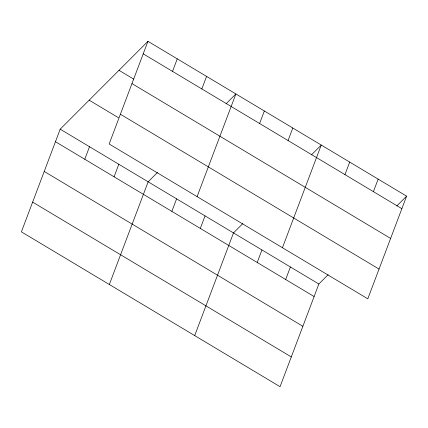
<?xml version="1.0" encoding="UTF-8"?>
<svg xmlns="http://www.w3.org/2000/svg" width="428" height="428" viewBox="0 0 428 428"><rect width="100%" height="100%" fill="white"/><g stroke="black" fill="none" stroke-linecap="round" stroke-linejoin="round"><path stroke-width="0.64" d="M147.949 41.307L109.151 143.985L367.802 298.824L406.6 196.147L147.949 41.307L60.198 129.176L21.4 231.853L280.051 386.693L318.849 284.015L328.19 274.658M84.776 159.259L89.511 146.724M114.089 176.807L118.829 164.272M172.527 71.39L177.262 58.855M109.343 284.497L148.142 181.82L157.483 172.468M201.839 88.938L206.574 76.403M171.858 211.384L176.593 198.854M197.089 196.629L235.892 93.951L226.08 103.774M200.309 228.418L205.044 215.883M259.603 123.515L264.344 110.986M194.697 335.595L233.495 232.918L242.837 223.566M288.06 140.55L292.795 128.015M257.212 262.482L261.947 249.952M282.448 247.726L321.246 145.049L311.434 154.872M285.663 279.516L290.398 266.981M344.963 174.613L349.697 162.084M373.414 191.648L378.149 179.113M396.793 205.97L406.6 196.147M143.214 53.842L401.865 208.677M118.989 70.304L133.648 79.078M131.974 83.588L390.625 238.428M120.391 114.239L379.042 269.078M89.158 100.179L118.47 117.727M60.198 129.176L318.849 284.015M55.463 141.711L314.115 296.545M44.223 171.457L302.874 326.296M32.64 202.107L291.291 356.941"/></g></svg>
